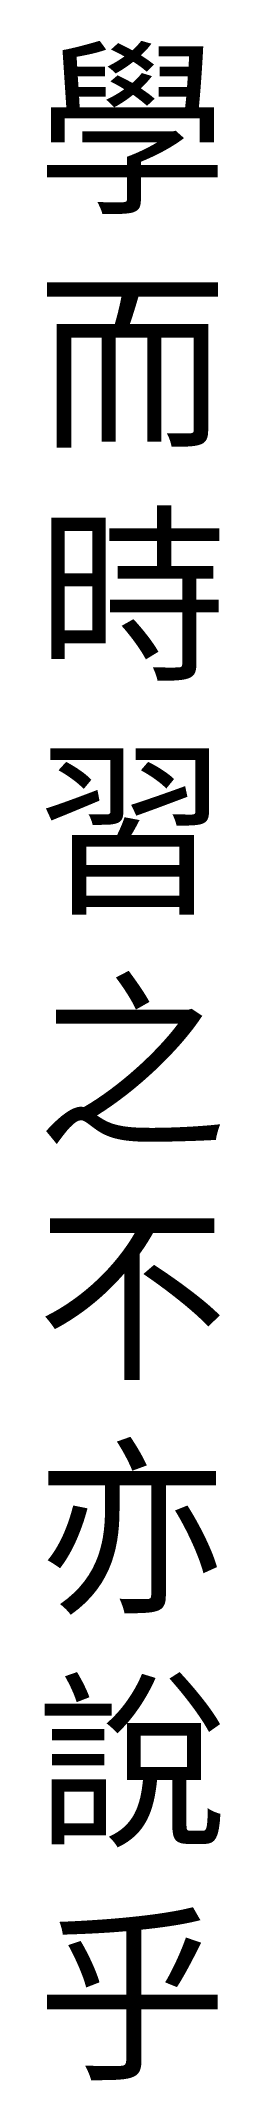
# Model space of a CAD drawing. Header units: inches. Extents: x 0.1 to 2.6, y 3.1 to 32.3.
import ezdxf

# ---------------------------------------------------------------- set-up
doc = ezdxf.new("R2010")
doc.units = ezdxf.units.IN
doc.header["$MEASUREMENT"] = 0
doc.layers.get('0').update_dxf_attribs({"lineweight": 25})
doc.styles.add('textstyle3', font='verdana.ttf')

msp = doc.modelspace()

# ---------------------------------------------------------------- texts
at = {"insert": (0, 32), "char_height": 2, "attachment_point": 1, "style": 'textstyle3'}
msp.add_mtext('\\fHanWangGuIn|b0|i0|c0|p0;\\c0;學\\P而\\P時\\P習\\P之\\P不\\P亦\\P說\\P乎', dxfattribs=at)

doc.saveas('drawing.dxf')
